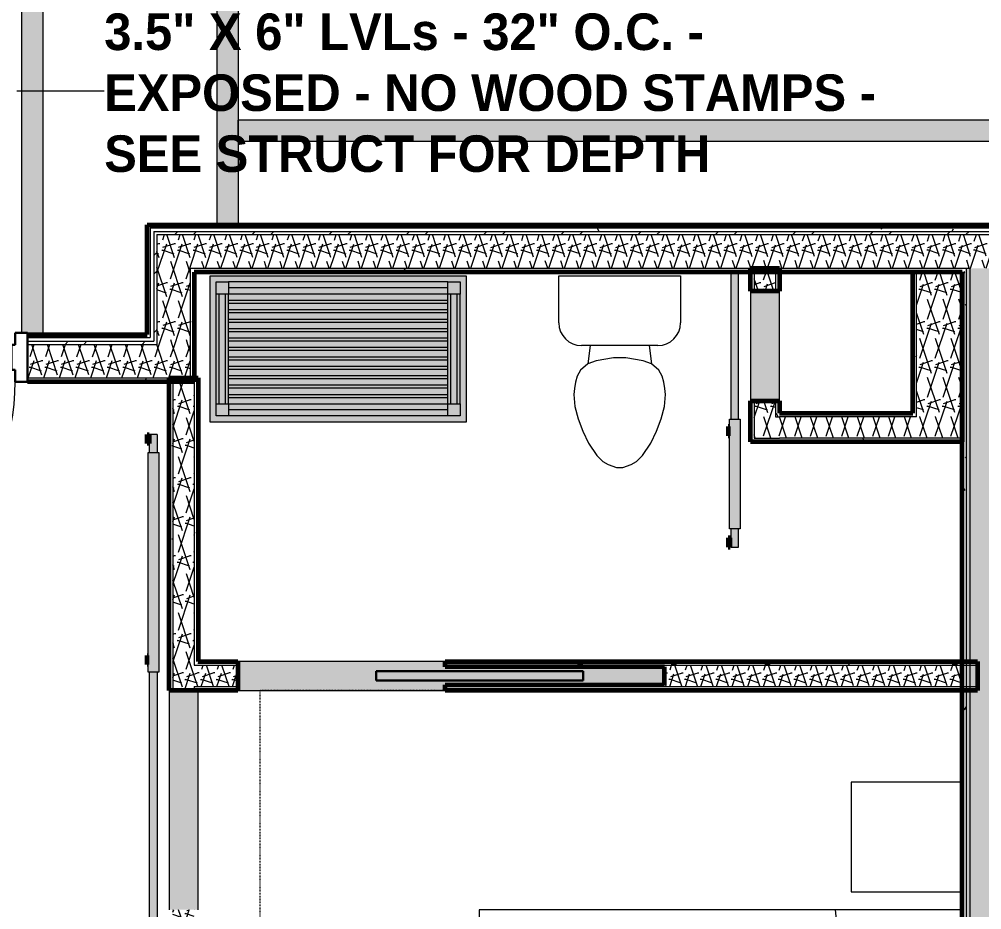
# Model space of a CAD drawing. Header units: inches. Extents: x -4169 to -1846, y 9706 to 12377.
# Drawn here: x -2672.1 to -2514.2, y 11536 to 11682.1 of the extents above; entities that cross this region are included whole.
import ezdxf

# ---------------------------------------------------------------- set-up
doc = ezdxf.new("R2010")
doc.units = ezdxf.units.IN
doc.header["$MEASUREMENT"] = 0
doc.linetypes.add('Dash', pattern=[0.25, 0.125, -0.125])
for name, color, linetype, lineweight in [('0-1', 7, 'Continuous', 5), ('0-2', 50, 'Continuous', 18), ('A-DOOR', 31, 'Continuous', 18), ('A-DOOR-2', 90, 'Continuous', 30), ('A-DOOR-3', 135, 'Continuous', 18), ('A-DOOR-4', 50, 'Continuous', 18), ('A-DOOR-5', 10, 'Continuous', 60), ('A-DOOR-6', 31, 'Continuous', 30), ('A-DOOR-7', 31, 'Continuous', 9), ('A-DOOR-FRAM', 31, 'Continuous', 30), ('A-WALL', 113, 'Continuous', 18), ('A-WALL-1', 8, 'Continuous', 5), ('A-WALL-3', 252, 'Continuous', 18), ('A-WALL-4', 10, 'Continuous', 60), ('A-WALL-5', 50, 'Continuous', 18), ('A-WALL-PATT-1', 250, 'Continuous', 9), ('A-WALL-PATT-2', 253, 'Continuous', 9), ('A-WALL-PATT-4', 111, 'Continuous', 9), ('G-ANNO-TEXT', 231, 'Continuous', 9), ('I-FURN-1', 250, 'Continuous', 9), ('I-FURN-HDLN-1', 250, 'Dash', 9), ('I-WALL-2', 2, 'Continuous', 5), ('I-WALL-3', 2, 'Continuous', 60), ('P-SANR-FIXT-2', 250, 'Continuous', 9), ('Q-CASE-1', 9, 'Continuous', 9), ('Q-CASE-3', 250, 'Continuous', 9), ('S-BEAM', 12, 'Continuous', 9)]:
    doc.layers.add(name, color=color, linetype=linetype, lineweight=lineweight)
doc.styles.add('Century Gothic_B', font='GOTHICB.TTF', dxfattribs={"height": 6})
pattern_1 = [(0, (0, 0), (20.48, 5.12), [0.845, -14.515, 0.845, -14.515, -81.92]), (0, (0, 0), (20.48, 5.12), [-30.72, 0.845, -29.875, 0.845, -14.515, -35.84]), (0, (0, 0), (20.48, 5.12), [-76.8, 0.845, -9.395, 0.845, -24.755]), (120, (7.68, 2.56), (-14.67405, 15.1762003), [0.845, -14.515, 0.845, -14.515, -81.92]), (120, (7.68, 2.56), (-14.67405, 15.1762003), [-30.72, 0.845, -29.875, 0.845, -14.515, -35.84]), (120, (7.68, 2.56), (-14.67405, 15.1762003), [-76.8, 0.845, -9.395, 0.845, -24.755]), (240, (10.24, 12.8), (-5.80595, -20.2962003), [0.845, -14.515, 0.845, -14.515, -81.92]), (240, (10.24, 12.8), (-5.80595, -20.2962003), [-30.72, 0.845, -29.875, 0.845, -14.515, -35.84]), (240, (10.24, 12.8), (-5.80595, -20.2962003), [-76.8, 0.845, -9.395, 0.845, -24.755])]
pattern_2 = [(161.57, (0.32, 0.32), (-2.560496185, -0.000537386), [0, -18.214, 2.022, 0]), (18.43, (-0.32, 0.32), (-2.560496185, 0.000537386), [0, -18.214, 2.022, 0]), (108.43, (0.32, 0.32), (1.27922091, -6.400876726), [6.07, -14.166]), (71.57, (-0.32, 0.32), (1.27922091, 6.400876726), [6.07, -14.166])]
pattern_3 = [(45, (0, 0), (-6.335677, 6.335677), []), (45, (0, 9.6), (-6.335677, 6.335677), [])]

# ---------------------------------------------------------------- blocks, each defined once
blk = doc.blocks.new('POCKET - FLUSH - 2-10 x 6-8-2636667-ENLARGED RCP - 2ND FLOOR PLAN')
at = {"layer": 'A-DOOR-2'}
for p, q in [((-39.67, -0.75), (-39.67, 0.75)), ((-39.67, 0.75), (-5.67, 0.75)), ((-5.67, 0.75), (-5.67, -0.75)), ((-5.67, -0.75), (-39.67, -0.75))]:
    blk.add_line(p, q, dxfattribs=at)
blk = doc.blocks.new('BARN - FLUSH - 3-0 x 7-0 BARN DOOR-2638558-ENLARGED RCP - 2ND FLOOR PLAN')
at = {"layer": 'A-DOOR-3'}
h = blk.add_hatch(color=256, dxfattribs=at)
h.paths.add_polyline_path([(21, -4.32), (-21, -4.34), (-21, -4.95), (21, -4.95), (21, -4.34)], flags=0)
h.paths.add_polyline_path([(-57, -4.63), (-57, -4.32), (-60, -4.34), (-60, -4.95), (-57, -4.95), (-57, -4.64)], flags=0)
for points in [[(-21, -5.82), (-21, -4.07), (-57, -4.07), (-57, -5.82), (-22.13, -5.82)], [(-58.5, -6), (-58.5, -5.67), (-60, -5.67), (-60, -6)], [(-22.23, -6), (-22.23, -5.82), (-23.73, -5.82), (-23.73, -6), (-22.68, -6)]]:
    blk.add_hatch(color=256, dxfattribs=at).paths.add_polyline_path(points, flags=0)
h = blk.add_hatch(color=256, dxfattribs=at)
h.paths.add_polyline_path([(21, -5.55), (21, -4.95), (-21, -4.95), (-21, -5.57), (21, -5.57)], flags=0)
h.paths.add_polyline_path([(-57, -5.39), (-57, -4.95), (-60, -4.95), (-60, -5.57), (-57, -5.55), (-57, -5.39)], flags=0)
at = {"layer": 'A-DOOR-4'}
for p, q in [((-60, -4.32), (-57, -4.32)), ((-60, -4.32), (-60, -4.95)), ((-57, -5.82), (-57, -4.07)), ((-57, -4.07), (-21, -4.07)), ((-21, -4.07), (-21, -5.82)), ((-21, -4.32), (21, -4.32)), ((21, -4.95), (21, -4.32)), ((-60, -4.95), (-60, -5.57)), ((-57, -5.57), (-60, -5.57)), ((-21, -5.82), (-57, -5.82)), ((21, -5.57), (-21, -5.57)), ((21, -5.57), (21, -4.95))]:
    blk.add_line(p, q, dxfattribs=at)
at = {"layer": 'A-DOOR-5'}
for p, q in [((-60, -6), (-60, -5.67)), ((-60, -5.67), (-58.5, -5.67)), ((-58.5, -6), (-60, -6)), ((-58.5, -5.67), (-58.5, -6)), ((-23.73, -6), (-23.73, -5.82)), ((-22.23, -6), (-23.73, -6)), ((-22.23, -5.82), (-22.23, -6))]:
    blk.add_line(p, q, dxfattribs=at)
blk = doc.blocks.new('Bed-Standard - Queen 60_ x 79_-1242961-ENLARGED RCP - 2ND FLOOR PLAN')
at = {"layer": 'I-FURN-1'}
for p, q in [((40.69, 37.7), (-19.31, 37.7)), ((-19.31, 37.7), (-19.31, -41.3)), ((40.69, -41.3), (40.69, 37.7)), ((-16.31, 35.7), (-16.31, 23.7)), ((-16.31, 35.7), (37.69, 35.7)), ((37.69, 35.7), (37.69, 23.7)), ((40.69, 23.7), (-19.31, 17.13)), ((-16.31, 23.7), (37.69, 23.7)), ((-19.31, -41.3), (40.69, -41.3))]:
    blk.add_line(p, q, dxfattribs=at)
at = {"layer": 'I-FURN-HDLN-1'}
for p, q in [((-55.31, 37.7), (-55.31, -77.3)), ((64.69, -77.3), (64.69, 37.7)), ((-55.31, -77.3), (64.69, -77.3))]:
    blk.add_line(p, q, dxfattribs=at)
blk = doc.blocks.new('Table-Night Stand - 18_ x 18_ x 24_-1352623-ENLARGED RCP - 2ND FLOOR PLAN')
at = {"layer": 'I-FURN-1'}
for p, q in [((18.15, 18), (0.15, 18)), ((0.15, 18), (0.15, 0)), ((18.15, 0), (18.15, 18)), ((0.15, 0), (18.15, 0))]:
    blk.add_line(p, q, dxfattribs=at)
blk = doc.blocks.new('Toilet-Domestic-3D - Toilet-Domestic-3D-1352612-ENLARGED RCP - 2ND FLOOR PLAN')
at = {"layer": 'P-SANR-FIXT-2'}
for p, q in [((-9.98, 19.48), (9.98, 19.48)), ((-9.98, 11.75), (-9.98, 19.48)), ((9.98, 19.48), (9.98, 11.75)), ((6.25, 8.02), (-6.25, 8.02)), ((-4.86, 8.02), (-5.21, 5)), ((4.86, 8.02), (5.21, 5)), ((-5.21, 5), (-6.4, 4)), ((-3.84, 5.5), (-5.21, 5)), ((-1, 6), (-3.84, 5.5)), ((1, 6), (-1, 6)), ((3.84, 5.5), (1, 6)), ((5.21, 5), (3.84, 5.5)), ((6.4, 4), (5.21, 5)), ((-6.4, 4), (-6.97, 3)), ((6.97, 3), (6.4, 4)), ((-7.24, 2), (-7.41, 1)), ((-6.97, 3), (-7.24, 2)), ((7.24, 2), (6.97, 3)), ((7.41, 1), (7.24, 2)), ((-7.41, 1), (-7.5, 0)), ((-7.5, 0), (-7.33, -1.99)), ((7.33, -1.99), (7.5, 0)), ((7.5, 0), (7.41, 1)), ((-7.33, -1.99), (-6.79, -4)), ((6.79, -4), (7.33, -1.99)), ((-6.79, -4), (-6.06, -6)), ((6.06, -6), (6.79, -4)), ((-6.06, -6), (-5.13, -8)), ((5.13, -8), (6.06, -6)), ((-5.13, -8), (-3.74, -10)), ((3.74, -10), (5.13, -8)), ((-3.74, -10), (-2.74, -11)), ((-2.74, -11), (-1.87, -11.5)), ((1.87, -11.5), (2.74, -11)), ((2.74, -11), (3.74, -10)), ((-1.87, -11.5), (-0.5, -12)), ((-0.5, -12), (0.5, -12)), ((0.5, -12), (1.87, -11.5))]:
    blk.add_line(p, q, dxfattribs=at)
for centre, start, end in [((-6.25, 11.75), 180, 270), ((6.25, 11.75), 270, 360)]:
    blk.add_arc(centre, 3.73, start, end, dxfattribs=at)
blk = doc.blocks.new('Bath Vanity - Bath Vanity 42_-V98-ENLARGED RCP - 2ND FLOOR PLAN')
at = {"layer": 'Q-CASE-1'}
h = blk.add_hatch(color=256, dxfattribs=at)
h.paths.add_polyline_path([(-20.26, 24), (-20.26, 0), (21.74, 0), (21.74, 24), (14.62, 24)], flags=0)
h.paths.add_polyline_path([(15.89, 23), (20.74, 23), (20.74, 1), (-19.26, 1), (-19.26, 23), (15.87, 23)], flags=0)
h.paths.add_polyline_path([(17.13, 22), (-17.26, 22), (-17.26, 21), (18.74, 21), (18.74, 22), (17.58, 22)], flags=0)
h.paths.add_polyline_path([(17.58, 20), (-17.26, 20), (-17.26, 19.45), (18.74, 19.45), (18.74, 20)], flags=0)
h.paths.add_polyline_path([(18.74, 18.45), (-17.26, 18.45), (-17.26, 17.91), (18.74, 17.91)], flags=0)
h.paths.add_polyline_path([(-16.18, 16.91), (-17.26, 16.91), (-17.26, 16.36), (18.74, 16.36), (18.74, 16.91), (17.58, 16.91)], flags=0)
h.paths.add_polyline_path([(17.58, 15.36), (-17.26, 15.36), (-17.26, 14.82), (18.74, 14.82), (18.74, 15.36)], flags=0)
h.paths.add_polyline_path([(-17.26, 13.82), (-17.26, 13.27), (18.74, 13.27), (18.74, 13.82), (-16.18, 13.82)], flags=0)
h.paths.add_polyline_path([(-17.26, 12.27), (-17.26, 11.73), (18.74, 11.73), (18.74, 12.27), (-16.18, 12.27)], flags=0)
h.paths.add_polyline_path([(17.58, 10.73), (-17.26, 10.73), (-17.26, 10.18), (18.74, 10.18), (18.74, 10.73)], flags=0)
h.paths.add_polyline_path([(-17.26, 9.18), (-17.26, 8.64), (18.74, 8.64), (18.74, 9.18), (-16.18, 9.18)], flags=0)
h.paths.add_polyline_path([(-17.26, 7.64), (-17.26, 7.09), (18.74, 7.09), (18.74, 7.64), (-16.18, 7.64)], flags=0)
h.paths.add_polyline_path([(18.74, 6.09), (-17.26, 6.09), (-17.26, 5.55), (18.74, 5.55)], flags=0)
h.paths.add_polyline_path([(18.74, 4.55), (-17.26, 4.55), (-17.26, 4), (18.74, 4)], flags=0)
h.paths.add_polyline_path([(-16.18, 3), (-17.26, 3), (-17.26, 2), (18.74, 2), (18.74, 3), (17.58, 3)], flags=0)
h = blk.add_hatch(color=256, dxfattribs=at)
h.paths.add_polyline_path([(-17.26, 23), (-19.26, 23), (-19.26, 21), (-17.26, 21), (-17.26, 22)], flags=0)
h.paths.add_polyline_path([(20.74, 23), (18.74, 23), (18.74, 21), (20.74, 21), (20.74, 22)], flags=0)
h.paths.add_polyline_path([(18.74, 3), (18.74, 1), (20.74, 1), (20.74, 3), (19.24, 3)], flags=0)
h.paths.add_polyline_path([(-19.26, 3), (-19.26, 1), (-17.26, 1), (-17.26, 3), (-18.76, 3)], flags=0)
for points in [[(16.85, 23), (-17.26, 23), (-17.26, 22), (18.74, 22), (18.74, 23), (17.07, 23)], [(-18.76, 21), (-19.26, 21), (-19.26, 3), (-18.76, 3.01), (-18.76, 20)], [(-17.76, 21), (-18.76, 21), (-18.76, 3), (-17.76, 3.01), (-17.76, 20)], [(-17.26, 21), (-17.76, 21), (-17.76, 3), (-17.26, 3.01), (-17.26, 20)], [(-17.26, 21), (-17.26, 20), (18.74, 20), (18.74, 21), (-16.18, 21)], [(19.17, 21), (18.74, 21), (18.74, 3), (19.24, 3.01), (19.24, 21)], [(20.24, 21), (19.24, 21), (19.24, 3), (20.24, 3.01), (20.24, 20.22)], [(20.24, 21), (20.24, 3), (20.74, 3.01), (20.74, 21)], [(-17.26, 19.45), (-17.26, 18.45), (18.74, 18.45), (18.74, 19.45), (-16.18, 19.45)], [(-17.26, 17.91), (-17.26, 16.91), (18.74, 16.91), (18.74, 17.91), (-16.18, 17.91)], [(-16.18, 16.36), (-17.26, 16.36), (-17.26, 15.36), (18.74, 15.36), (18.74, 16.36), (17.58, 16.36)], [(-16.18, 14.82), (-17.26, 14.82), (-17.26, 13.82), (18.74, 13.82), (18.74, 14.82), (17.58, 14.82)], [(-17.26, 13.27), (-17.26, 12.27), (18.74, 12.27), (18.74, 13.27), (-16.18, 13.27)], [(-17.26, 11.73), (-17.26, 10.73), (18.74, 10.73), (18.74, 11.73), (-16.18, 11.73)], [(-17.26, 10.18), (-17.26, 9.18), (18.74, 9.18), (18.74, 10.18), (-16.18, 10.18)], [(-9.14, 8.64), (-17.26, 8.64), (-17.26, 7.64), (18.74, 7.64), (18.74, 8.64), (17.58, 8.64)], [(-16.18, 7.09), (-17.26, 7.09), (-17.26, 6.09), (18.74, 6.09), (18.74, 7.09), (17.58, 7.09)], [(-16.18, 5.55), (-17.26, 5.55), (-17.26, 4.55), (18.74, 4.55), (18.74, 5.55), (17.58, 5.55)], [(17.58, 4), (-17.26, 4), (-17.26, 3), (18.74, 3.01), (18.74, 4)], [(17.58, 2), (-17.26, 2), (-17.26, 1), (18.74, 1), (18.74, 2)]]:
    blk.add_hatch(color=256, dxfattribs=at).paths.add_polyline_path(points, flags=0)
at = {"layer": 'Q-CASE-3'}
for p, q in [((-20.26, 0), (-20.26, 24)), ((-20.26, 24), (21.74, 24)), ((21.74, 24), (21.74, 0)), ((-19.26, 21), (-19.26, 23)), ((-19.26, 23), (-17.26, 23)), ((-17.26, 23), (18.74, 23)), ((-17.26, 23), (-17.26, 21)), ((18.74, 21), (18.74, 23)), ((18.74, 23), (20.74, 23)), ((20.74, 23), (20.74, 21)), ((-19.26, 21), (-19.26, 3)), ((-17.26, 21), (-19.26, 21)), ((-18.76, 21), (-18.76, 3)), ((-17.76, 21), (-17.76, 3)), ((-17.26, 22), (18.74, 22)), ((18.74, 21), (-17.26, 21)), ((-17.26, 21), (-17.26, 3)), ((18.74, 21), (18.74, 3)), ((20.74, 21), (18.74, 21)), ((19.24, 21), (19.24, 3)), ((20.24, 21), (20.24, 3)), ((20.74, 21), (20.74, 3)), ((-17.26, 20), (18.74, 20)), ((18.74, 19.45), (-17.26, 19.45)), ((-17.26, 18.45), (18.74, 18.45)), ((18.74, 17.91), (-17.26, 17.91)), ((-17.26, 16.91), (18.74, 16.91)), ((18.74, 16.36), (-17.26, 16.36)), ((-17.26, 15.36), (18.74, 15.36)), ((18.74, 14.82), (-17.26, 14.82)), ((-17.26, 13.82), (18.74, 13.82)), ((18.74, 13.27), (-17.26, 13.27)), ((-17.26, 12.27), (18.74, 12.27)), ((18.74, 11.73), (-17.26, 11.73)), ((-17.26, 10.73), (18.74, 10.73)), ((18.74, 10.18), (-17.26, 10.18)), ((-17.26, 9.18), (18.74, 9.18)), ((18.74, 8.64), (-17.26, 8.64)), ((-17.26, 7.64), (18.74, 7.64)), ((18.74, 7.09), (-17.26, 7.09)), ((-17.26, 6.09), (18.74, 6.09)), ((18.74, 5.55), (-17.26, 5.55)), ((-17.26, 4.55), (18.74, 4.55)), ((18.74, 4), (-17.26, 4)), ((-19.26, 1), (-19.26, 3)), ((-19.26, 3), (-17.26, 3)), ((-17.26, 3), (18.74, 3)), ((-17.26, 3), (-17.26, 1)), ((-17.26, 2), (18.74, 2)), ((18.74, 1), (18.74, 3)), ((18.74, 3), (20.74, 3)), ((20.74, 3), (20.74, 1)), ((-17.26, 1), (-19.26, 1)), ((-17.26, 1), (18.74, 1)), ((20.74, 1), (18.74, 1)), ((21.74, 0), (-20.26, 0))]:
    blk.add_line(p, q, dxfattribs=at)
blk = doc.blocks.new('BARN - FLUSH - WIDTH 2-V99-ENLARGED RCP - 2ND FLOOR PLAN')
at = {"layer": 'A-DOOR-3'}
for points in [[(-33, 5.67), (-31.5, 5.67), (-31.5, 6), (-33, 6)], [(-30, 4.07), (-12, 4.07), (-12, 5.82), (-30, 5.82)], [(-14.73, 5.82), (-13.23, 5.82), (-13.23, 6), (-14.73, 6)]]:
    blk.add_hatch(color=256, dxfattribs=at).paths.add_polyline_path(points, flags=0)
h = blk.add_hatch(color=256, dxfattribs=at)
h.paths.add_polyline_path([(-33, 5.55), (-33, 4.95), (-30, 4.95), (-30, 5.57), (-33, 5.57)], flags=0)
h.paths.add_polyline_path([(-12, 5.57), (-11.98, 4.95), (12, 4.95), (12, 5.57), (-11.98, 5.57)], flags=0)
h = blk.add_hatch(color=256, dxfattribs=at)
h.paths.add_polyline_path([(-33, 4.34), (-33, 4.32), (-30, 4.34), (-30, 4.95), (-33, 4.95), (-33, 4.41)], flags=0)
h.paths.add_polyline_path([(-12, 4.32), (12, 4.34), (12, 4.95), (-12, 4.95), (-12, 4.33)], flags=0)
at = {"layer": 'A-DOOR-4'}
for p, q in [((-30, 5.57), (-33, 5.57)), ((-33, 5.57), (-33, 4.95)), ((-33, 4.95), (-33, 4.32)), ((-30, 4.07), (-30, 5.82)), ((-30, 5.82), (-12, 5.82)), ((-12, 5.82), (-12, 4.07)), ((12, 5.57), (-11.98, 5.57)), ((12, 4.95), (12, 5.57)), ((12, 4.32), (12, 4.95)), ((-33, 4.32), (-30, 4.32)), ((-12, 4.07), (-30, 4.07)), ((-11.98, 4.32), (12, 4.32))]:
    blk.add_line(p, q, dxfattribs=at)
at = {"layer": 'A-DOOR-5'}
for p, q in [((-33, 6), (-33, 5.67)), ((-31.5, 6), (-33, 6)), ((-33, 5.67), (-31.5, 5.67)), ((-31.5, 5.67), (-31.5, 6)), ((-14.73, 6), (-14.73, 5.82)), ((-13.23, 6), (-14.73, 6)), ((-13.23, 5.82), (-13.23, 6))]:
    blk.add_line(p, q, dxfattribs=at)
blk = doc.blocks.new('CTR - 1st Phase - Unit Layouts_rvt-1-ENLARGED RCP - 2ND FLOOR PLAN')
at = {"layer": 'A-WALL-1'}
for points in [[(-2551.5, 11619.48), (-2547.37, 11619.48), (-2547.37, 11637.48), (-2552.12, 11637.48), (-2552.12, 11619.48)], [(-2602.2, 11571.98), (-2602.2, 11572.86), (-2566.2, 11572.86), (-2566.2, 11575.86), (-2602.2, 11575.86), (-2602.2, 11576.73), (-2636.2, 11576.73), (-2636.2, 11571.98), (-2620.03, 11571.98)], [(-2646.85, 11535.98), (-2642.72, 11535.98), (-2642.72, 11571.98), (-2647.47, 11571.98), (-2647.47, 11535.98)]]:
    blk.add_hatch(color=256, dxfattribs=at).paths.add_polyline_path(points, flags=0)
at = {"layer": 'A-WALL-3'}
blk.add_hatch(color=256, dxfattribs=at).paths.add_polyline_path([(-2517.62, 11613.36), (-2517.37, 11613.36), (-2517.37, 11640.61), (-2517.62, 11640.61), (-2517.62, 11616.5)], flags=0)
at = {"layer": 'A-WALL-PATT-1'}
h = blk.add_hatch(dxfattribs=at)
h.set_pattern_fill('FP_1', color=256, style=0, pattern_type=2)
h.set_pattern_definition(pattern_1)
h.paths.add_polyline_path([(-2548, 11616.86), (-2547.37, 11616.86), (-2547.37, 11619.48), (-2548, 11619.48), (-2548, 11617.48)], flags=0)
h.paths.add_polyline_path([(-2547.37, 11637.48), (-2547.37, 11640.61), (-2548, 11640.61), (-2548, 11637.48)], flags=0)
h = blk.add_hatch(dxfattribs=at)
h.set_pattern_fill('FP_1', color=256, style=0, pattern_type=2)
h.set_pattern_definition(pattern_1)
h.paths.add_polyline_path([(-2525.5, 11617.48), (-2524.87, 11617.48), (-2524.87, 11640.61), (-2525.5, 11640.61), (-2525.5, 11632.22)], flags=0)
h = blk.add_hatch(dxfattribs=at)
h.set_pattern_fill('FP_1', color=256, style=0, pattern_type=2)
h.set_pattern_definition(pattern_1)
h.paths.add_polyline_path([(-2647.47, 11532.88), (-2646.85, 11532.88), (-2646.85, 11535.98), (-2647.47, 11535.98), (-2647.47, 11534.69)], flags=0)
h.paths.add_polyline_path([(-2647.47, 11571.98), (-2646.85, 11571.98), (-2646.85, 11623.24), (-2647.47, 11623.24), (-2647.47, 11576.11)], flags=0)
h = blk.add_hatch(dxfattribs=at)
h.set_pattern_fill('FP_1', color=256, style=0, pattern_type=2)
h.set_pattern_definition(pattern_1)
h.paths.add_polyline_path([(-2643, 11532.88), (-2642.72, 11532.88), (-2642.72, 11535.98), (-2643.35, 11535.98), (-2643.35, 11532.88)], flags=0)
h.paths.add_polyline_path([(-2642.72, 11571.98), (-2642.72, 11572.61), (-2643.35, 11572.61), (-2643.35, 11571.98)], flags=0)
h.paths.add_polyline_path([(-2642.72, 11576.11), (-2642.72, 11623.26), (-2643.35, 11623.26), (-2643.35, 11576.11)], flags=0)
h = blk.add_hatch(dxfattribs=at)
h.set_pattern_fill('FP_1', color=256, style=0, pattern_type=2)
h.set_pattern_definition(pattern_1)
h.paths.add_polyline_path([(-2547.37, 11616.86), (-2524.87, 11616.86), (-2524.87, 11617.48), (-2547.37, 11617.48)], flags=0)
h = blk.add_hatch(dxfattribs=at)
h.set_pattern_fill('FP_1', color=256, style=0, pattern_type=2)
h.set_pattern_definition(pattern_1)
h.paths.add_polyline_path([(-2524.87, 11612.73), (-2517.37, 11612.73), (-2517.37, 11613.36), (-2551.5, 11613.36), (-2551.5, 11612.73), (-2547.37, 11612.73)], flags=0)
h = blk.add_hatch(dxfattribs=at)
h.set_pattern_fill('FP_1', color=256, style=0, pattern_type=2)
h.set_pattern_definition(pattern_1)
h.paths.add_polyline_path([(-2636.2, 11576.11), (-2636.2, 11576.73), (-2642.72, 11576.73), (-2642.72, 11576.11), (-2636.92, 11576.11)], flags=0)
h.paths.add_polyline_path([(-2518.74, 11576.11), (-2517.37, 11576.13), (-2517.37, 11576.73), (-2602.2, 11576.73), (-2602.2, 11576.11), (-2535.6, 11576.11)], flags=0)
at = {"layer": 'A-WALL-PATT-2'}
h = blk.add_hatch(dxfattribs=at)
h.set_pattern_fill('FP_2', color=256, style=0, pattern_type=2)
h.set_pattern_definition(pattern_2)
h.paths.add_polyline_path([(-2551.5, 11613.36), (-2548, 11613.36), (-2548, 11619.48), (-2551.5, 11619.48), (-2551.5, 11616.86)], flags=0)
h.paths.add_polyline_path([(-2548, 11637.48), (-2548, 11640.61), (-2551.5, 11640.61), (-2551.5, 11637.48)], flags=0)
h = blk.add_hatch(dxfattribs=at)
h.set_pattern_fill('FP_2', color=256, style=0, pattern_type=2)
h.set_pattern_definition(pattern_2)
h.paths.add_polyline_path([(-2517.63, 11616.86), (-2517.62, 11616.86), (-2517.62, 11640.62), (-2524.87, 11640.62), (-2524.87, 11616.86), (-2518.74, 11616.86)], flags=0)
h = blk.add_hatch(dxfattribs=at)
h.set_pattern_fill('FP_2', color=256, style=0, pattern_type=2)
h.set_pattern_definition(pattern_2)
h.paths.add_polyline_path([(-2643.35, 11532.26), (-2643.35, 11535.98), (-2646.85, 11535.98), (-2646.85, 11532.26), (-2645.33, 11532.26)], flags=0)
h.paths.add_polyline_path([(-2646.85, 11571.98), (-2643.35, 11571.98), (-2643.35, 11623.26), (-2646.85, 11623.26), (-2646.85, 11576.28)], flags=0)
h = blk.add_hatch(dxfattribs=at)
h.set_pattern_fill('FP_2', color=256, style=0, pattern_type=2)
h.set_pattern_definition(pattern_2)
h.paths.add_polyline_path([(-2547.37, 11613.36), (-2517.62, 11613.36), (-2517.62, 11616.86), (-2548, 11616.86), (-2548, 11613.36)], flags=0)
h = blk.add_hatch(dxfattribs=at)
h.set_pattern_fill('FP_2', color=256, style=0, pattern_type=2)
h.set_pattern_definition(pattern_2)
h.paths.add_polyline_path([(-2636.92, 11572.61), (-2636.2, 11572.61), (-2636.2, 11576.11), (-2643.35, 11576.11), (-2643.35, 11572.61), (-2642.67, 11572.61)], flags=0)
h.paths.add_polyline_path([(-2517.37, 11572.61), (-2517.37, 11576.11), (-2602.2, 11576.11), (-2602.2, 11575.86), (-2566.2, 11575.86), (-2566.2, 11572.86), (-2602.2, 11572.86), (-2602.2, 11572.61), (-2517.6, 11572.61)], flags=0)
at = {"layer": 'A-WALL-4'}
for p, q in [((-2552.12, 11637.48), (-2552.12, 11641.24)), ((-2552.12, 11641.24), (-2547.37, 11641.24)), ((-2547.37, 11641.24), (-2547.37, 11637.48)), ((-2525.5, 11617.48), (-2525.5, 11640.62)), ((-2525.5, 11640.62), (-2517.37, 11640.62)), ((-2517.37, 11640.62), (-2517.37, 11617.48)), ((-2547.37, 11637.48), (-2552.12, 11637.48)), ((-2647.47, 11571.98), (-2647.47, 11623.26)), ((-2647.47, 11623.26), (-2642.72, 11623.26)), ((-2642.72, 11623.26), (-2642.72, 11576.73)), ((-2552.12, 11612.73), (-2552.12, 11619.48)), ((-2552.12, 11619.48), (-2547.37, 11619.48)), ((-2547.37, 11619.48), (-2547.37, 11617.48)), ((-2547.37, 11617.48), (-2525.5, 11617.48)), ((-2517.37, 11617.48), (-2517.37, 11613.36)), ((-2551.5, 11612.73), (-2552.12, 11612.73)), ((-2547.37, 11612.73), (-2551.5, 11612.73)), ((-2517.37, 11612.73), (-2547.37, 11612.73)), ((-2517.37, 11613.36), (-2517.37, 11612.73)), ((-2642.72, 11576.73), (-2636.2, 11576.73)), ((-2636.2, 11576.73), (-2636.2, 11571.98)), ((-2602.2, 11575.86), (-2602.2, 11576.73)), ((-2602.2, 11576.73), (-2514.87, 11576.73)), ((-2566.2, 11575.86), (-2602.2, 11575.86)), ((-2566.2, 11572.86), (-2566.2, 11575.86)), ((-2514.87, 11576.73), (-2514.87, 11571.98)), ((-2602.2, 11571.98), (-2602.2, 11572.86)), ((-2602.2, 11572.86), (-2566.2, 11572.86)), ((-2642.72, 11571.98), (-2647.47, 11571.98)), ((-2636.2, 11571.98), (-2642.72, 11571.98)), ((-2514.87, 11571.98), (-2602.2, 11571.98))]:
    blk.add_line(p, q, dxfattribs=at)
at = {"layer": 'A-WALL-5'}
for p, q in [((-2551.5, 11641.24), (-2551.5, 11637.48)), ((-2548, 11641.24), (-2548, 11637.48)), ((-2524.87, 11617.48), (-2524.87, 11640.62)), ((-2517.62, 11617.48), (-2517.62, 11640.62)), ((-2552.12, 11637.48), (-2552.12, 11619.48)), ((-2547.37, 11619.48), (-2547.37, 11637.48)), ((-2646.85, 11623.26), (-2646.85, 11571.98)), ((-2643.35, 11623.26), (-2643.35, 11576.11)), ((-2551.5, 11619.48), (-2551.5, 11613.36)), ((-2548, 11619.48), (-2548, 11616.86)), ((-2548, 11616.86), (-2547.37, 11616.86)), ((-2524.87, 11616.86), (-2547.37, 11616.86)), ((-2524.87, 11616.86), (-2524.87, 11617.48)), ((-2517.62, 11616.86), (-2517.62, 11617.48)), ((-2517.62, 11613.36), (-2517.62, 11616.86)), ((-2551.5, 11613.36), (-2548, 11613.36)), ((-2548, 11613.36), (-2547.37, 11613.36)), ((-2517.62, 11613.36), (-2547.37, 11613.36)), ((-2517.37, 11613.36), (-2517.62, 11613.36)), ((-2517.62, 11613.36), (-2517.37, 11613.36)), ((-2643.35, 11576.11), (-2642.72, 11576.11)), ((-2642.72, 11576.11), (-2636.2, 11576.11)), ((-2602.2, 11576.73), (-2636.2, 11576.73)), ((-2602.2, 11576.11), (-2514.87, 11576.11)), ((-2643.35, 11572.61), (-2643.35, 11571.98)), ((-2643.35, 11572.61), (-2642.72, 11572.61)), ((-2642.72, 11572.61), (-2636.2, 11572.61)), ((-2602.2, 11572.61), (-2514.87, 11572.61)), ((-2647.47, 11571.98), (-2647.47, 11535.98)), ((-2642.72, 11535.98), (-2642.72, 11571.98)), ((-2636.2, 11571.98), (-2602.2, 11571.98))]:
    blk.add_line(p, q, dxfattribs=at)
at = {"layer": '0-2'}
for name, p, rotation in [('BARN - FLUSH - WIDTH 2-V99-ENLARGED RCP - 2ND FLOOR PLAN', (-2549.75, 11628.48), 89.99999999996582), ('Bath Vanity - Bath Vanity 42_-V98-ENLARGED RCP - 2ND FLOOR PLAN', (-2619.01, 11639.99), 180), ('BARN - FLUSH - 3-0 x 7-0 BARN DOOR-2638558-ENLARGED RCP - 2ND FLOOR PLAN', (-2645.1, 11553.98), 270.0000000000123), ('POCKET - FLUSH - 2-10 x 6-8-2636667-ENLARGED RCP - 2ND FLOOR PLAN', (-2619.2, 11574.36), 180), ('Bed-Standard - Queen 60_ x 79_-1242961-ENLARGED RCP - 2ND FLOOR PLAN', (-2555.3, 11516.67), 270.0000000000252), ('Table-Night Stand - 18_ x 18_ x 24_-1352623-ENLARGED RCP - 2ND FLOOR PLAN', (-2535.6, 11557.06), 270.0000000000252)]:
    blk.add_blockref(name, p, dxfattribs=dict(at, rotation=rotation))
blk.add_blockref('Toilet-Domestic-3D - Toilet-Domestic-3D-1352612-ENLARGED RCP - 2ND FLOOR PLAN', (-2573.57, 11620.52), dxfattribs=at)
blk = doc.blocks.new('Dimension Lumber - LVL - 3_5X5_5-V189-ENLARGED RCP - 2ND FLOOR PLAN')
at = {"layer": 'S-BEAM'}
h = blk.add_hatch(color=256, dxfattribs=at)
h.paths.add_polyline_path([(42.15, -0.8), (42.15, 1.75), (-30.79, 1.75), (-30.79, -1.75), (41.9, -1.75), (41.9, -0.8)], flags=0)
h.paths.add_polyline_path([(-33.16, -1.75), (-33.16, 1.75), (-34.55, 1.75), (-34.55, -1.75), (-34.47, -1.75)], flags=0)
h.paths.add_polyline_path([(-36.92, 1.75), (-39.42, 1.75), (-39.42, -1.75), (-36.92, -1.75), (-36.92, -0.76)], flags=0)
h.paths.add_polyline_path([(-41.79, 1.75), (-45.1, 1.75), (-45.1, -1.75), (-41.79, -1.75), (-41.79, -0.76)], flags=0)
for p, q in [((-45.1, 1.75), (-41.79, 1.75)), ((-39.42, 1.75), (-36.92, 1.75)), ((-34.55, 1.75), (-33.16, 1.75)), ((-30.79, 1.75), (42.15, 1.75)), ((-45.1, -1.75), (-41.79, -1.75)), ((-39.42, -1.75), (-36.92, -1.75)), ((-34.55, -1.75), (-33.16, -1.75)), ((-30.79, -1.75), (41.9, -1.75))]:
    blk.add_line(p, q, dxfattribs=at)
blk = doc.blocks.new('Dimension Lumber - LVL - 3_5X5_5-V193-ENLARGED RCP - 2ND FLOOR PLAN')
at = {"layer": 'S-BEAM'}
blk.add_hatch(color=256, dxfattribs=at).paths.add_polyline_path([(-67.91, 1.75), (-84.45, 1.75), (-85.16, 1.04), (-84.99, 0.86), (-86.4, -0.55), (-86.58, -0.37), (-87.95, -1.75), (87.05, -1.75), (87.05, 1.75), (-64.16, 1.75)], flags=0)
for p, q in [((-84.45, 1.75), (87.05, 1.75)), ((87.05, -1.75), (87.05, 1.75)), ((-87.95, -1.75), (87.05, -1.75))]:
    blk.add_line(p, q, dxfattribs=at)
blk = doc.blocks.new('HOLLOW METAL - UNIT DOOR-2154430-ENLARGED RCP - 2ND FLOOR PLAN')
at = {"layer": 'A-DOOR-6'}
for p, q in [((18, 40.125), (16.25, 40.125)), ((16.25, 40.125), (16.25, 4.125)), ((18, 4.125), (18, 40.125)), ((16.25, 4.125), (18, 4.125))]:
    blk.add_line(p, q, dxfattribs=at)
at = {"layer": 'A-DOOR-7'}
blk.add_arc((18, 4.125), 36, 90, 180, dxfattribs=at)
at = {"layer": 'A-DOOR-FRAM'}
for p, q in [((-18, 4.125), (-20, 4.125)), ((-20, 4.125), (-20, -3.875)), ((-18, 2.1875), (-18, 4.125)), ((18, 4.125), (18, 2.1875)), ((20, 4.125), (18, 4.125)), ((20, -3.875), (20, 4.125)), ((-17.375, 2.1875), (-18, 2.1875)), ((-17.375, -1.9375), (-17.375, 2.1875)), ((18, 2.1875), (17.375, 2.1875)), ((17.375, 2.1875), (17.375, -1.9375)), ((-18, -3.875), (-18, -1.9375)), ((-18, -1.9375), (-17.375, -1.9375)), ((17.375, -1.9375), (18, -1.9375)), ((18, -1.9375), (18, -3.875)), ((-20, -3.875), (-18, -3.875)), ((18, -3.875), (20, -3.875))]:
    blk.add_line(p, q, dxfattribs=at)
blk = doc.blocks.new('Dimension Lumber - LVL - 3_5X5_5-V195-ENLARGED RCP - 2ND FLOOR PLAN')
at = {"layer": 'S-BEAM'}
h = blk.add_hatch(color=256, dxfattribs=at)
h.paths.add_polyline_path([(34.76, -1.75), (34.76, 1.75), (-20.18, 1.75), (-20.18, -1.75), (29.04, -1.75)], flags=0)
h.paths.add_polyline_path([(-22.55, -1.75), (-22.55, 1.75), (-23.93, 1.75), (-23.93, -1.75), (-23.86, -1.75)], flags=0)
h.paths.add_polyline_path([(-26.31, -1.75), (-26.31, 1.75), (-28.81, 1.75), (-28.81, -1.75)], flags=0)
h.paths.add_polyline_path([(-31.18, -1.41), (-31.18, 1.75), (-34.76, 1.75), (-34.76, 0.97), (-34.49, 0.97), (-34.49, -1.75), (-31.18, -1.75)], flags=0)
for p, q in [((-34.76, 1.75), (-34.76, 0.97)), ((-34.76, 1.75), (-31.18, 1.75)), ((-28.81, 1.75), (-26.31, 1.75)), ((-23.93, 1.75), (-22.55, 1.75)), ((-20.18, 1.75), (34.76, 1.75)), ((-34.49, -1.75), (-31.18, -1.75)), ((-28.81, -1.75), (-26.31, -1.75)), ((-23.93, -1.75), (-22.55, -1.75)), ((-20.18, -1.75), (34.76, -1.75))]:
    blk.add_line(p, q, dxfattribs=at)

msp = doc.modelspace()

# ---------------------------------------------------------------- hatches: boundary and pattern name
at = {"layer": 'A-WALL-PATT-4'}
h = msp.add_hatch(dxfattribs=at)
h.set_pattern_fill('FP_1', color=256, style=0, pattern_type=2)
h.set_pattern_definition(pattern_1)
h.paths.add_polyline_path([(-2650.6, 11647.86), (-2505.12, 11647.86), (-2505.62, 11648.36), (-2650.6, 11648.36), (-2650.6, 11647.89)], flags=0)
h = msp.add_hatch(dxfattribs=at)
h.set_pattern_fill('FP_1', color=256, style=0, pattern_type=2)
h.set_pattern_definition(pattern_1)
h.paths.add_polyline_path([(-2649.97, 11647.24), (-2505.2, 11647.24), (-2505.83, 11647.86), (-2649.97, 11647.86), (-2649.97, 11647.4)], flags=0)
h = msp.add_hatch(dxfattribs=at)
h.set_pattern_fill('FP_38', color=256, style=0, pattern_type=2)
h.set_pattern_definition(pattern_3)
h.paths.add_polyline_path([(-2649.47, 11629.24), (-2649.47, 11647.24), (-2649.97, 11647.24), (-2649.97, 11629.24)], flags=0)
h = msp.add_hatch(dxfattribs=at)
h.set_pattern_fill('FP_38', color=256, style=0, pattern_type=2)
h.set_pattern_definition(pattern_3)
h.paths.add_polyline_path([(-2552.5, 11646.74), (-2505.59, 11646.74), (-2506.09, 11647.24), (-2649.47, 11647.24), (-2649.47, 11646.74), (-2586.27, 11646.74)], flags=0)
h = msp.add_hatch(dxfattribs=at)
h.set_pattern_fill('FP_2', color=256, style=0, pattern_type=2)
h.set_pattern_definition(pattern_2)
h.paths.add_polyline_path([(-2645.36, 11628.74), (-2643.97, 11628.74), (-2643.97, 11646.74), (-2649.47, 11646.74), (-2649.47, 11628.74)], flags=0)
h = msp.add_hatch(dxfattribs=at)
h.set_pattern_fill('FP_2', color=256, style=0, pattern_type=2)
h.set_pattern_definition(pattern_2)
h.paths.add_polyline_path([(-2518.74, 11641.24), (-2500.79, 11641.24), (-2506.29, 11646.74), (-2643.97, 11646.74), (-2643.97, 11641.24), (-2550.04, 11641.24)], flags=0)
h = msp.add_hatch(dxfattribs=at)
h.set_pattern_fill('FP_1', color=256, style=0, pattern_type=2)
h.set_pattern_definition(pattern_1)
h.paths.add_polyline_path([(-2517.62, 11640.61), (-2516.75, 11640.62), (-2516.75, 11641.24), (-2643.35, 11641.24), (-2643.35, 11640.61), (-2517.62, 11640.62)], flags=0)
h.paths.add_polyline_path([(-2509.5, 11640.61), (-2507.95, 11640.61), (-2508.57, 11641.24), (-2509.5, 11641.24)], flags=0)
h = msp.add_hatch(dxfattribs=at)
h.set_pattern_fill('FP_1', color=256, style=0, pattern_type=2)
h.set_pattern_definition(pattern_1)
h.paths.add_polyline_path([(-2516.75, 11255.64), (-2516.75, 11377.42), (-2517.37, 11377.42), (-2517.37, 11255.64)], flags=0)
h.paths.add_polyline_path([(-2516.75, 11407.42), (-2516.75, 11447.86), (-2517.37, 11447.86), (-2517.37, 11407.42), (-2516.87, 11407.42)], flags=0)
h.paths.add_polyline_path([(-2517.37, 11451.36), (-2516.75, 11451.36), (-2516.75, 11640.61), (-2517.37, 11640.61), (-2517.37, 11455.63)], flags=0)
h = msp.add_hatch(dxfattribs=at)
h.set_pattern_fill('FP_2', color=256, style=0, pattern_type=2)
h.set_pattern_definition(pattern_2)
h.paths.add_polyline_path([(-2516.12, 11255.64), (-2510.62, 11255.64), (-2510.62, 11641.24), (-2516.12, 11641.24), (-2516.12, 11407.42), (-2515.5, 11407.42), (-2515.5, 11377.42), (-2516.12, 11377.42), (-2516.12, 11314.88)], flags=0)
h = msp.add_hatch(dxfattribs=at)
h.set_pattern_fill('FP_1', color=256, style=0, pattern_type=2)
h.set_pattern_definition(pattern_1)
h.paths.add_polyline_path([(-2650.72, 11629.24), (-2649.97, 11629.24), (-2649.97, 11629.86), (-2670.72, 11629.86), (-2670.72, 11629.24), (-2653.8, 11629.24)], flags=0)
h.paths.add_polyline_path([(-2718.72, 11629.24), (-2710.72, 11629.24), (-2710.72, 11629.86), (-2718.72, 11629.86)], flags=0)
h.paths.add_polyline_path([(-2767.67, 11629.24), (-2758.72, 11629.24), (-2758.72, 11629.86), (-2779.47, 11629.86), (-2779.47, 11629.24), (-2771.98, 11629.24)], flags=0)
h = msp.add_hatch(dxfattribs=at)
h.set_pattern_fill('FP_1', color=256, style=0, pattern_type=2)
h.set_pattern_definition(pattern_1)
h.paths.add_polyline_path([(-2668.17, 11629.86), (-2650.6, 11629.86), (-2650.6, 11630.36), (-2670.72, 11630.36), (-2670.72, 11629.86)], flags=0)
h.paths.add_polyline_path([(-2711.72, 11629.86), (-2710.72, 11629.86), (-2710.72, 11630.36), (-2718.72, 11630.36), (-2718.72, 11629.86), (-2712.22, 11629.86)], flags=0)
h.paths.add_polyline_path([(-2778.72, 11629.86), (-2758.72, 11629.86), (-2758.72, 11630.36), (-2778.85, 11630.36), (-2778.85, 11629.86)], flags=0)
h = msp.add_hatch(dxfattribs=at)
h.set_pattern_fill('FP_2', color=256, style=0, pattern_type=2)
h.set_pattern_definition(pattern_2)
h.paths.add_polyline_path([(-2670.72, 11623.24), (-2643.97, 11623.26), (-2643.97, 11628.74), (-2670.72, 11628.74), (-2670.72, 11624.55)], flags=0)
h.paths.add_polyline_path([(-2718.72, 11623.24), (-2710.72, 11623.24), (-2710.72, 11628.74), (-2718.72, 11628.74), (-2718.72, 11624.55)], flags=0)
h.paths.add_polyline_path([(-2769.67, 11623.24), (-2758.72, 11623.24), (-2758.72, 11628.74), (-2785.47, 11628.74), (-2785.45, 11623.26), (-2771.98, 11623.24)], flags=0)
h = msp.add_hatch(dxfattribs=at)
h.set_pattern_fill('FP_38', color=256, style=0, pattern_type=2)
h.set_pattern_definition(pattern_3)
h.paths.add_polyline_path([(-2650.72, 11628.74), (-2649.47, 11628.74), (-2649.47, 11629.24), (-2670.72, 11629.24), (-2670.72, 11628.74), (-2653.8, 11628.74)], flags=0)
h.paths.add_polyline_path([(-2778.72, 11628.74), (-2758.72, 11628.74), (-2758.72, 11629.24), (-2779.97, 11629.24), (-2779.97, 11628.74), (-2778.85, 11628.74)], flags=0)
h.paths.add_polyline_path([(-2711.72, 11628.74), (-2710.72, 11628.74), (-2710.72, 11629.24), (-2718.72, 11629.24), (-2718.72, 11628.74), (-2712.22, 11628.74)], flags=0)
h = msp.add_hatch(dxfattribs=at)
h.set_pattern_fill('FP_1', color=256, style=0, pattern_type=2)
h.set_pattern_definition(pattern_1)
h.paths.add_polyline_path([(-2653.8, 11622.61), (-2647.47, 11622.61), (-2647.47, 11623.24), (-2670.72, 11623.24), (-2670.72, 11622.61)], flags=0)
h.paths.add_polyline_path([(-2718.35, 11622.61), (-2718.35, 11623.24), (-2718.72, 11623.24), (-2718.72, 11622.61)], flags=0)
h.paths.add_polyline_path([(-2779.97, 11622.61), (-2758.72, 11622.61), (-2758.72, 11623.24), (-2781.97, 11623.24), (-2781.97, 11622.61)], flags=0)
h.paths.add_polyline_path([(-2710.72, 11622.61), (-2710.72, 11623.24), (-2711.1, 11623.24), (-2711.1, 11622.61)], flags=0)
at = {"layer": 'I-WALL-2'}
h = msp.add_hatch(color=256, dxfattribs=at)
h.paths.add_polyline_path([(-2516.12, 11255.64), (-2516.12, 11377.42), (-2516.75, 11377.42), (-2516.75, 11255.64)], flags=0)
h.paths.add_polyline_path([(-2516.12, 11407.42), (-2516.12, 11447.86), (-2516.75, 11447.86), (-2516.75, 11407.42), (-2516.5, 11407.42)], flags=0)
h.paths.add_polyline_path([(-2516.43, 11451.36), (-2516.12, 11451.36), (-2516.12, 11641.24), (-2516.75, 11641.24), (-2516.75, 11451.36)], flags=0)

# ---------------------------------------------------------------- linework, layer by layer
at = {"layer": 'A-WALL'}
for p, q in [((-2650.6, 11647.86), (-2505.83, 11647.86)), ((-2650.6, 11647.86), (-2650.6, 11629.86)), ((-2649.97, 11647.24), (-2506.09, 11647.24)), ((-2649.97, 11647.24), (-2649.97, 11629.24)), ((-2649.47, 11646.74), (-2506.29, 11646.74)), ((-2649.47, 11646.74), (-2649.47, 11628.74)), ((-2643.97, 11641.24), (-2516.12, 11641.24)), ((-2643.97, 11623.24), (-2643.97, 11641.24)), ((-2516.75, 11641.24), (-2516.75, 11407.42)), ((-2516.12, 11641.24), (-2516.12, 11407.42)), ((-2670.72, 11629.86), (-2650.6, 11629.86)), ((-2670.72, 11629.24), (-2649.97, 11629.24)), ((-2670.72, 11628.74), (-2649.47, 11628.74)), ((-2670.72, 11623.24), (-2643.97, 11623.24))]:
    msp.add_line(p, q, dxfattribs=at)
at = {"layer": 'G-ANNO-TEXT'}
msp.add_line((-2672.44, 11670.36), (-2658.12, 11670.36), dxfattribs=at)
at = {"layer": 'I-WALL-3'}
for p, q in [((-2651.1, 11648.36), (-2505.62, 11648.36)), ((-2651.1, 11630.36), (-2651.1, 11648.36)), ((-2517.37, 11640.61), (-2643.35, 11640.61)), ((-2643.35, 11640.61), (-2643.35, 11622.61)), ((-2517.37, 11407.42), (-2517.37, 11640.61)), ((-2670.72, 11630.36), (-2651.1, 11630.36)), ((-2643.35, 11622.61), (-2670.72, 11622.61))]:
    msp.add_line(p, q, dxfattribs=at)

# ---------------------------------------------------------------- block references
at = {"layer": '0-1'}
msp.add_blockref('CTR - 1st Phase - Unit Layouts_rvt-1-ENLARGED RCP - 2ND FLOOR PLAN', (0, 0), dxfattribs=at)
at = {"layer": 'A-DOOR', "rotation": 180}
msp.add_blockref('HOLLOW METAL - UNIT DOOR-2154430-ENLARGED RCP - 2ND FLOOR PLAN', (-2690.72, 11626.74), dxfattribs=at)
at = {"layer": 'S-BEAM'}
for name, p, rotation in [('Dimension Lumber - LVL - 3_5X5_5-V195-ENLARGED RCP - 2ND FLOOR PLAN', (-2637.92, 11683.13), 269.9999999999994), ('Dimension Lumber - LVL - 3_5X5_5-V189-ENLARGED RCP - 2ND FLOOR PLAN', (-2669.92, 11672.51), 269.9999999999994), ('Dimension Lumber - LVL - 3_5X5_5-V193-ENLARGED RCP - 2ND FLOOR PLAN', (-2549.13, 11663.79), 180)]:
    msp.add_blockref(name, p, dxfattribs=dict(at, rotation=rotation))

# ---------------------------------------------------------------- texts
at = {"layer": 'G-ANNO-TEXT', "char_height": 6, "attachment_point": 1, "style": 'Century Gothic_B'}
for s, insert, width in [('3.5" X 6" LVLs - 32" O.C. -', (-2658.12, 11683.03), 121.402), ('EXPOSED - NO WOOD STAMPS -', (-2658.12, 11673.03), 156.146), ('SEE STRUCT FOR DEPTH', (-2658.12, 11663.03), 109.08)]:
    msp.add_mtext(s, dxfattribs=dict(at, insert=insert, width=width))

doc.saveas('drawing.dxf')
